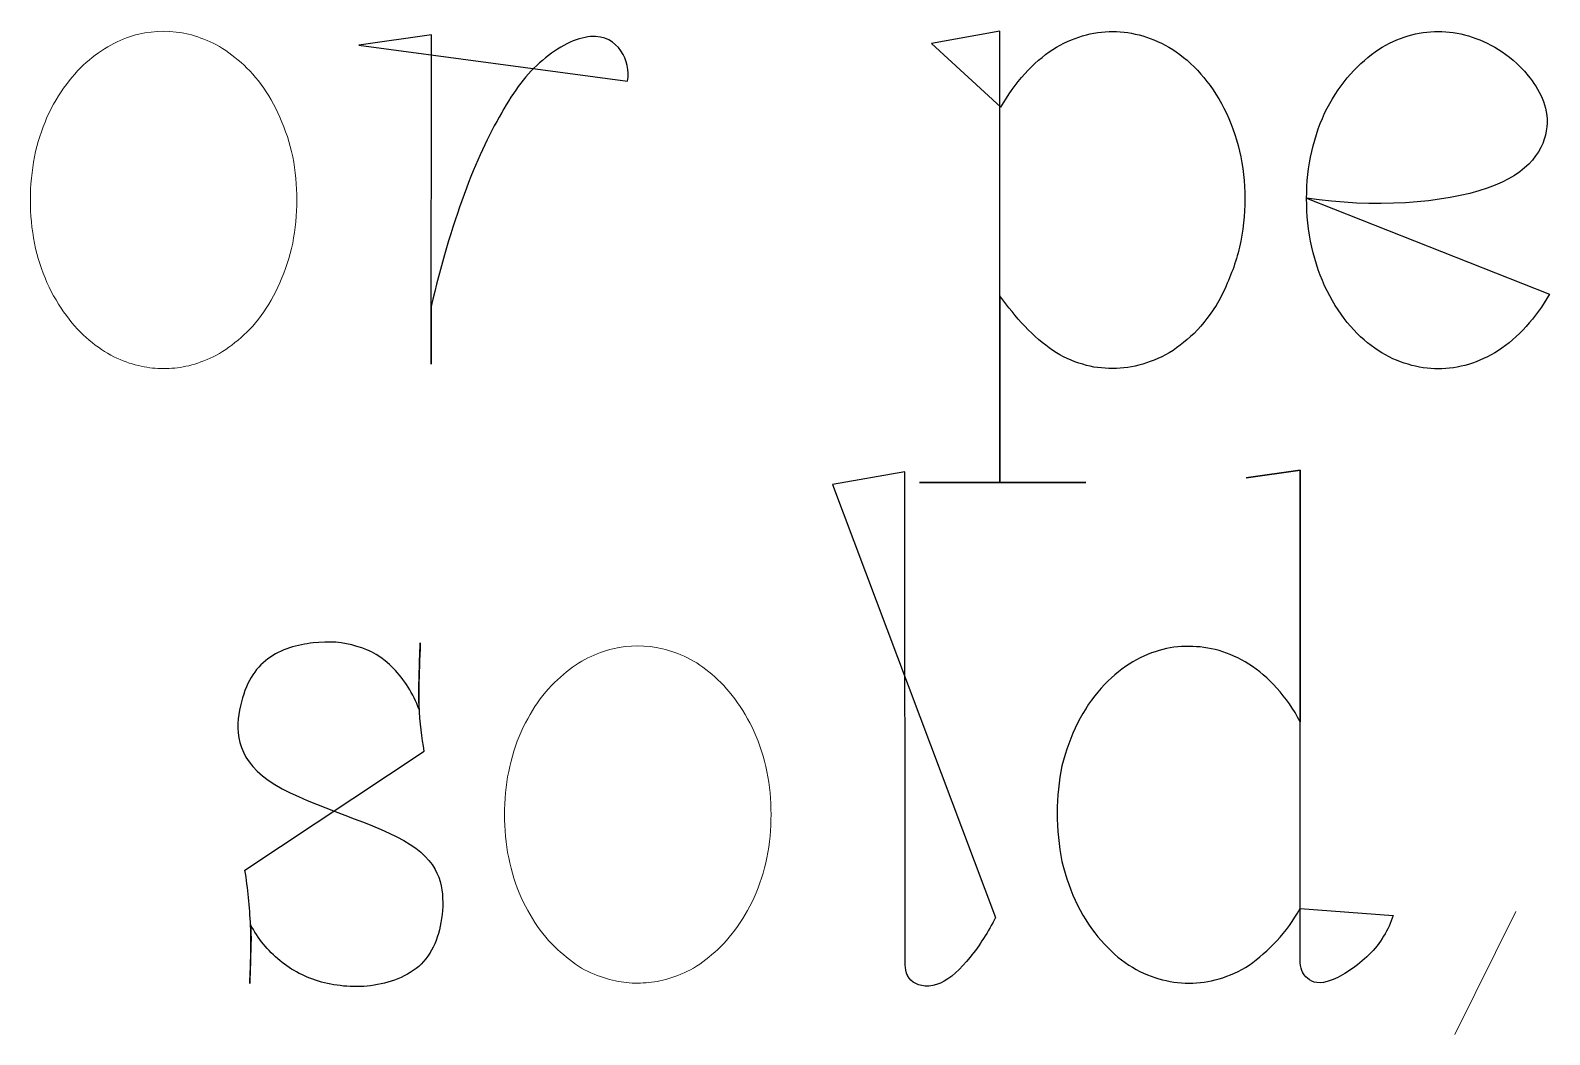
# Model space of a CAD drawing. Header units: centimetres. Extents: x -9.8 to 9.8, y -7.2 to 7.2.
# Drawn here: x -7.619 to -6.783, y 6.559 to 7.112 of the extents above; entities that cross this region are included whole.
import ezdxf

# ---------------------------------------------------------------- set-up
doc = ezdxf.new("R2010")
doc.units = ezdxf.units.CM
doc.header["$MEASUREMENT"] = 0
doc.layers.add('Layer 1', color=7, linetype='Continuous')

msp = doc.modelspace()

# ---------------------------------------------------------------- linework, layer by layer
at = {"layer": 'Layer 1', "color": 7, "lineweight": 0}
for points in [[(-7.5461, 6.92567), (-7.5461, 6.92567), (-7.54745, 6.92567), (-7.54745, 6.92567), (-7.54745, 6.92567), (-7.55145, 6.92567), (-7.55526, 6.92623), (-7.55965, 6.9272), (-7.55965, 6.9272), (-7.56404, 6.92834), (-7.56841, 6.92987), (-7.57317, 6.93215), (-7.57317, 6.93215), (-7.57756, 6.93443), (-7.58232, 6.93747), (-7.58669, 6.94128), (-7.58669, 6.94128), (-7.59108, 6.9449), (-7.59526, 6.94927), (-7.59926, 6.9548), (-7.59926, 6.9548), (-7.60326, 6.96014), (-7.60688, 6.96623), (-7.60992, 6.9729), (-7.60992, 6.9729), (-7.61278, 6.97975), (-7.61526, 6.987), (-7.61677, 6.99462), (-7.61677, 6.99462), (-7.6183, 7.00243), (-7.61905, 7.01042), (-7.61905, 7.01843), (-7.61905, 7.01843), (-7.61905, 7.02624), (-7.61828, 7.03444), (-7.61677, 7.04224), (-7.61677, 7.04224), (-7.61526, 7.04986), (-7.61277, 7.0569), (-7.60992, 7.06396), (-7.60992, 7.06396), (-7.60688, 7.07063), (-7.60325, 7.07671), (-7.59926, 7.08206), (-7.59926, 7.08206), (-7.59526, 7.0874), (-7.59106, 7.09198), (-7.58669, 7.0954), (-7.58669, 7.0954), (-7.57775, 7.10302), (-7.56841, 7.1076), (-7.55944, 7.10969), (-7.55944, 7.10969), (-7.55029, 7.11178), (-7.54116, 7.11178), (-7.532, 7.10969), (-7.532, 7.10969), (-7.52761, 7.10855), (-7.52285, 7.10683), (-7.51848, 7.10472), (-7.51848, 7.10472), (-7.51372, 7.10244), (-7.50933, 7.09922), (-7.50477, 7.09538), (-7.50477, 7.09538), (-7.50038, 7.09194), (-7.49601, 7.08739), (-7.49202, 7.08204), (-7.49202, 7.08204), (-7.48821, 7.07672), (-7.48459, 7.07061), (-7.48173, 7.06394), (-7.48173, 7.06394), (-7.47869, 7.05688), (-7.4762, 7.04984), (-7.47469, 7.04222), (-7.47469, 7.04222), (-7.47316, 7.03441), (-7.47241, 7.02621), (-7.47241, 7.01841), (-7.47241, 7.01841), (-7.47241, 7.01042), (-7.47318, 7.0024), (-7.47469, 6.9946), (-7.47469, 6.9946), (-7.47622, 6.98698), (-7.47869, 6.97973), (-7.48173, 6.97288), (-7.48173, 6.97288), (-7.48459, 6.96621), (-7.48821, 6.96013), (-7.49202, 6.95478), (-7.49202, 6.95478), (-7.49602, 6.94925), (-7.50041, 6.94488), (-7.50477, 6.94126), (-7.50477, 6.94126), (-7.50935, 6.93745), (-7.51371, 6.93441), (-7.51848, 6.93213), (-7.51848, 6.93213), (-7.52287, 6.92985), (-7.52763, 6.92832), (-7.53182, 6.92718), (-7.53182, 6.92718), (-7.53621, 6.92623), (-7.54021, 6.92565), (-7.54402, 6.92565), (-7.54402, 6.92565), (-7.54402, 6.92565), (-7.5461, 6.92564), (-7.5461, 6.92564), (-7.5461, 6.92564), (-7.5461, 6.92564), (-7.5461, 6.92567), (-7.5461, 6.92567)], [(-7.28512, 6.58732), (-7.28512, 6.58732), (-7.28644, 6.58732), (-7.28644, 6.58732), (-7.28644, 6.58732), (-7.29044, 6.58732), (-7.29443, 6.5879), (-7.29864, 6.58885), (-7.29864, 6.58885), (-7.30303, 6.58999), (-7.30758, 6.59152), (-7.31237, 6.5938), (-7.31237, 6.5938), (-7.31676, 6.59589), (-7.32131, 6.59914), (-7.32571, 6.60295), (-7.32571, 6.60295), (-7.3301, 6.60657), (-7.33447, 6.61115), (-7.33846, 6.61647), (-7.33846, 6.61647), (-7.34246, 6.62179), (-7.34589, 6.6279), (-7.34894, 6.63438), (-7.34894, 6.63438), (-7.35198, 6.64142), (-7.35428, 6.64867), (-7.35579, 6.65629), (-7.35579, 6.65629), (-7.35751, 6.6641), (-7.35807, 6.67211), (-7.35807, 6.6801), (-7.35807, 6.6801), (-7.35807, 6.68809), (-7.35751, 6.6959), (-7.35579, 6.70373), (-7.35579, 6.70373), (-7.35426, 6.71135), (-7.35198, 6.71878), (-7.34894, 6.72564), (-7.34894, 6.72564), (-7.3459, 6.73231), (-7.34246, 6.73821), (-7.33846, 6.74374), (-7.33846, 6.74374), (-7.33446, 6.74906), (-7.33007, 6.75345), (-7.32571, 6.75726), (-7.32571, 6.75726), (-7.31695, 6.76488), (-7.30761, 6.76906), (-7.29846, 6.77136), (-7.29846, 6.77136), (-7.28952, 6.77345), (-7.28018, 6.77345), (-7.27121, 6.77136), (-7.27121, 6.77136), (-7.26663, 6.77022), (-7.26227, 6.76869), (-7.2575, 6.76641), (-7.2575, 6.76641), (-7.25292, 6.76413), (-7.24835, 6.76107), (-7.24398, 6.75728), (-7.24398, 6.75728), (-7.2394, 6.75347), (-7.23541, 6.74908), (-7.23141, 6.74376), (-7.23141, 6.74376), (-7.22723, 6.73823), (-7.22379, 6.73233), (-7.22075, 6.72566), (-7.22075, 6.72566), (-7.21771, 6.71881), (-7.21522, 6.71137), (-7.21371, 6.70375), (-7.21371, 6.70375), (-7.21218, 6.69594), (-7.21143, 6.68811), (-7.21143, 6.68012), (-7.21143, 6.68012), (-7.21143, 6.67213), (-7.2122, 6.66411), (-7.21371, 6.65631), (-7.21371, 6.65631), (-7.21524, 6.64869), (-7.21771, 6.64144), (-7.22075, 6.6344), (-7.22075, 6.6344), (-7.22379, 6.62792), (-7.22723, 6.62183), (-7.23141, 6.61649), (-7.23141, 6.61649), (-7.23541, 6.61115), (-7.2394, 6.60657), (-7.24398, 6.60297), (-7.24398, 6.60297), (-7.24837, 6.59916), (-7.25292, 6.59593), (-7.2575, 6.59382), (-7.2575, 6.59382), (-7.26226, 6.59154), (-7.26665, 6.59001), (-7.27102, 6.58887), (-7.27102, 6.58887), (-7.2752, 6.58792), (-7.27922, 6.58734), (-7.28322, 6.58734), (-7.28322, 6.58734), (-7.28322, 6.58734), (-7.28512, 6.58734), (-7.28512, 6.58734), (-7.28512, 6.58734), (-7.28512, 6.58734), (-7.28512, 6.58732), (-7.28512, 6.58732)]]:
    msp.add_open_spline(points, degree=3, knots=[0, 0, 0, 0, 0.033333, 0.033333, 0.033333, 0.033333, 0.066667, 0.066667, 0.066667, 0.066667, 0.1, 0.1, 0.1, 0.1, 0.133333, 0.133333, 0.133333, 0.133333, 0.166667, 0.166667, 0.166667, 0.166667, 0.2, 0.2, 0.2, 0.2, 0.233333, 0.233333, 0.233333, 0.233333, 0.266667, 0.266667, 0.266667, 0.266667, 0.3, 0.3, 0.3, 0.3, 0.333333, 0.333333, 0.333333, 0.333333, 0.366667, 0.366667, 0.366667, 0.366667, 0.4, 0.4, 0.4, 0.4, 0.433333, 0.433333, 0.433333, 0.433333, 0.466667, 0.466667, 0.466667, 0.466667, 0.5, 0.5, 0.5, 0.5, 0.533333, 0.533333, 0.533333, 0.533333, 0.566667, 0.566667, 0.566667, 0.566667, 0.6, 0.6, 0.6, 0.6, 0.633333, 0.633333, 0.633333, 0.633333, 0.666667, 0.666667, 0.666667, 0.666667, 0.7, 0.7, 0.7, 0.7, 0.733333, 0.733333, 0.733333, 0.733333, 0.766667, 0.766667, 0.766667, 0.766667, 0.8, 0.8, 0.8, 0.8, 0.833333, 0.833333, 0.833333, 0.833333, 0.866667, 0.866667, 0.866667, 0.866667, 0.9, 0.9, 0.9, 0.9, 0.933333, 0.933333, 0.933333, 0.933333, 1, 1, 1, 1], dxfattribs=at)
at = {"layer": 'Layer 1', "color": 7}
for points, knots in [([(-7.43826, 7.10357), (-7.43826, 7.10357), (-7.39825, 7.10929), (-7.39825, 7.10929), (-7.39825, 7.10929), (-7.39825, 7.10929), (-7.39844, 6.92794), (-7.39844, 6.92794), (-7.39844, 6.92794), (-7.39844, 6.92794), (-7.39844, 6.95975), (-7.39844, 6.95975), (-7.39844, 6.95975), (-7.39349, 6.98184), (-7.38701, 7.00319), (-7.38034, 7.02148), (-7.38034, 7.02148), (-7.37386, 7.03958), (-7.36682, 7.05405), (-7.35976, 7.06625), (-7.35976, 7.06625), (-7.35291, 7.07845), (-7.34584, 7.08816), (-7.33727, 7.0952), (-7.33727, 7.0952), (-7.3287, 7.10282), (-7.31859, 7.10777), (-7.31079, 7.10835), (-7.31079, 7.10835), (-7.30298, 7.10912), (-7.29745, 7.10531), (-7.29402, 7.10054), (-7.29402, 7.10054), (-7.29061, 7.09541), (-7.28944, 7.08969), (-7.2904, 7.08377), (-7.2904, 7.08377), (-7.2904, 7.08377), (-7.43826, 7.10357), (-7.43826, 7.10357)], [0, 0, 0, 0, 0.090909, 0.090909, 0.090909, 0.090909, 0.181818, 0.181818, 0.181818, 0.181818, 0.272727, 0.272727, 0.272727, 0.272727, 0.363636, 0.363636, 0.363636, 0.363636, 0.454545, 0.454545, 0.454545, 0.454545, 0.545455, 0.545455, 0.545455, 0.545455, 0.636364, 0.636364, 0.636364, 0.636364, 0.727273, 0.727273, 0.727273, 0.727273, 0.818182, 0.818182, 0.818182, 0.818182, 1, 1, 1, 1]), ([(-7.12319, 7.10453), (-7.12319, 7.10453), (-7.08546, 7.11138), (-7.08546, 7.11138), (-7.08546, 7.11138), (-7.08546, 7.11138), (-7.08546, 6.86296), (-7.08546, 6.86296), (-7.08546, 6.86296), (-7.08546, 6.86296), (-7.12965, 6.86296), (-7.12965, 6.86296), (-7.12965, 6.86296), (-7.12965, 6.86296), (-7.03821, 6.86296), (-7.03821, 6.86296), (-7.03821, 6.86296), (-7.03821, 6.86296), (-7.08546, 6.86296), (-7.08546, 6.86296), (-7.08546, 6.86296), (-7.08546, 6.86296), (-7.08546, 6.96567), (-7.08546, 6.96567), (-7.08546, 6.96567), (-7.08107, 6.95977), (-7.0767, 6.95387), (-7.07173, 6.9489), (-7.07173, 6.9489), (-7.06678, 6.94356), (-7.06162, 6.93919), (-7.0563, 6.93556), (-7.0563, 6.93556), (-7.05135, 6.93215), (-7.04564, 6.92966), (-7.03992, 6.92794), (-7.03992, 6.92794), (-7.03439, 6.92622), (-7.02907, 6.92566), (-7.02336, 6.92566), (-7.02336, 6.92566), (-7.01251, 6.92566), (-7.00127, 6.9287), (-6.99021, 6.93556), (-6.99021, 6.93556), (-6.98508, 6.93918), (-6.97973, 6.94337), (-6.97497, 6.9489), (-6.97497, 6.9489), (-6.97039, 6.95443), (-6.96563, 6.96091), (-6.96222, 6.96832), (-6.96222, 6.96832), (-6.95881, 6.97573), (-6.95555, 6.98393), (-6.95365, 6.9925), (-6.95365, 6.9925), (-6.95156, 7.00126), (-6.95061, 7.01023), (-6.95061, 7.01917), (-6.95061, 7.01917), (-6.95061, 7.02811), (-6.95156, 7.0369), (-6.95365, 7.04526), (-6.95365, 7.04526), (-6.95556, 7.05365), (-6.95841, 7.06164), (-6.96222, 7.06889), (-6.96222, 7.06889), (-6.96566, 7.07614), (-6.97042, 7.08262), (-6.97497, 7.08775), (-6.97497, 7.08775), (-6.97973, 7.09347), (-6.98508, 7.09767), (-6.9904, 7.10127), (-6.9904, 7.10127), (-6.99593, 7.10468), (-7.00146, 7.10699), (-7.00678, 7.1087), (-7.00678, 7.1087), (-7.0125, 7.11023), (-7.01781, 7.11119), (-7.02334, 7.11119), (-7.02334, 7.11119), (-7.0344, 7.11119), (-7.04564, 7.10796), (-7.05631, 7.10129), (-7.05631, 7.10129), (-7.06165, 7.09767), (-7.06697, 7.09348), (-7.07174, 7.08777), (-7.07174, 7.08777), (-7.07669, 7.08264), (-7.08108, 7.07615), (-7.08489, 7.06949), (-7.08489, 7.06949), (-7.08489, 7.06949), (-7.12319, 7.10453), (-7.12319, 7.10453)], [0, 0, 0, 0, 0.038462, 0.038462, 0.038462, 0.038462, 0.076923, 0.076923, 0.076923, 0.076923, 0.115385, 0.115385, 0.115385, 0.115385, 0.153846, 0.153846, 0.153846, 0.153846, 0.192308, 0.192308, 0.192308, 0.192308, 0.230769, 0.230769, 0.230769, 0.230769, 0.269231, 0.269231, 0.269231, 0.269231, 0.307692, 0.307692, 0.307692, 0.307692, 0.346154, 0.346154, 0.346154, 0.346154, 0.384615, 0.384615, 0.384615, 0.384615, 0.423077, 0.423077, 0.423077, 0.423077, 0.461538, 0.461538, 0.461538, 0.461538, 0.5, 0.5, 0.5, 0.5, 0.538462, 0.538462, 0.538462, 0.538462, 0.576923, 0.576923, 0.576923, 0.576923, 0.615385, 0.615385, 0.615385, 0.615385, 0.653846, 0.653846, 0.653846, 0.653846, 0.692308, 0.692308, 0.692308, 0.692308, 0.730769, 0.730769, 0.730769, 0.730769, 0.769231, 0.769231, 0.769231, 0.769231, 0.807692, 0.807692, 0.807692, 0.807692, 0.846154, 0.846154, 0.846154, 0.846154, 0.884615, 0.884615, 0.884615, 0.884615, 0.923077, 0.923077, 0.923077, 0.923077, 1, 1, 1, 1]), ([(-6.91668, 7.01938), (-6.88048, 7.01385), (-6.84106, 7.01652), (-6.81725, 7.02491), (-6.81725, 7.02491), (-6.79362, 7.03311), (-6.78563, 7.04682), (-6.78447, 7.05862), (-6.78447, 7.05862), (-6.78333, 7.07024), (-6.78905, 7.07976), (-6.79476, 7.0868), (-6.79476, 7.0868), (-6.80029, 7.09365), (-6.80579, 7.09786), (-6.81114, 7.10127), (-6.81114, 7.10127), (-6.82199, 7.10794), (-6.83323, 7.11117), (-6.84429, 7.11117), (-6.84429, 7.11117), (-6.85532, 7.11117), (-6.86657, 7.10794), (-6.87705, 7.10127), (-6.87705, 7.10127), (-6.88239, 7.09765), (-6.88753, 7.09328), (-6.89248, 7.08775), (-6.89248, 7.08775), (-6.89743, 7.08241), (-6.90161, 7.07595), (-6.90544, 7.06889), (-6.90544, 7.06889), (-6.90906, 7.06167), (-6.91192, 7.05365), (-6.91383, 7.04508), (-6.91383, 7.04508), (-6.91574, 7.03688), (-6.91669, 7.02812), (-6.91669, 7.01918), (-6.91669, 7.01918), (-6.91669, 7.01024), (-6.91574, 7.00127), (-6.91383, 6.99251), (-6.91383, 6.99251), (-6.91192, 6.98394), (-6.90907, 6.97574), (-6.90544, 6.96833), (-6.90544, 6.96833), (-6.90163, 6.9609), (-6.89745, 6.95441), (-6.89248, 6.94891), (-6.89248, 6.94891), (-6.88772, 6.94338), (-6.88256, 6.93899), (-6.87724, 6.93557), (-6.87724, 6.93557), (-6.8719, 6.93195), (-6.86658, 6.92967), (-6.86086, 6.92795), (-6.86086, 6.92795), (-6.85533, 6.92623), (-6.84962, 6.92546), (-6.8443, 6.92546), (-6.8443, 6.92546), (-6.83306, 6.92546), (-6.82181, 6.92869), (-6.81115, 6.93554), (-6.81115, 6.93554), (-6.80581, 6.93898), (-6.80067, 6.94353), (-6.79591, 6.94869), (-6.79591, 6.94869), (-6.79115, 6.95403), (-6.78676, 6.96012), (-6.78295, 6.9666), (-6.78295, 6.9666), (-6.78295, 6.9666), (-6.91668, 7.01938), (-6.91668, 7.01938)], [0, 0, 0, 0, 0.047619, 0.047619, 0.047619, 0.047619, 0.095238, 0.095238, 0.095238, 0.095238, 0.142857, 0.142857, 0.142857, 0.142857, 0.190476, 0.190476, 0.190476, 0.190476, 0.238095, 0.238095, 0.238095, 0.238095, 0.285714, 0.285714, 0.285714, 0.285714, 0.333333, 0.333333, 0.333333, 0.333333, 0.380952, 0.380952, 0.380952, 0.380952, 0.428571, 0.428571, 0.428571, 0.428571, 0.47619, 0.47619, 0.47619, 0.47619, 0.52381, 0.52381, 0.52381, 0.52381, 0.571429, 0.571429, 0.571429, 0.571429, 0.619048, 0.619048, 0.619048, 0.619048, 0.666667, 0.666667, 0.666667, 0.666667, 0.714286, 0.714286, 0.714286, 0.714286, 0.761905, 0.761905, 0.761905, 0.761905, 0.809524, 0.809524, 0.809524, 0.809524, 0.857143, 0.857143, 0.857143, 0.857143, 0.904762, 0.904762, 0.904762, 0.904762, 1, 1, 1, 1]), ([(-7.43826, 7.10357), (-7.43826, 7.10357), (-7.43826, 7.10357), (-7.43826, 7.10357), (-7.43826, 7.10357), (-7.43826, 7.10357), (-7.43826, 7.10357), (-7.43826, 7.10357)], [0, 0, 0, 0, 0.333333, 0.333333, 0.333333, 0.333333, 1, 1, 1, 1]), ([(-7.12319, 7.10453), (-7.12319, 7.10453), (-7.12319, 7.10453), (-7.12319, 7.10453), (-7.12319, 7.10453), (-7.12319, 7.10453), (-7.12319, 7.10453), (-7.12319, 7.10453)], [0, 0, 0, 0, 0.333333, 0.333333, 0.333333, 0.333333, 1, 1, 1, 1]), ([(-6.91668, 7.01938), (-6.91668, 7.01938), (-6.91668, 7.01938), (-6.91668, 7.01938), (-6.91668, 7.01938), (-6.91668, 7.01938), (-6.91668, 7.01938), (-6.91668, 7.01938)], [0, 0, 0, 0, 0.333333, 0.333333, 0.333333, 0.333333, 1, 1, 1, 1]), ([(-7.17767, 6.86182), (-7.17767, 6.86182), (-7.13785, 6.86867), (-7.13785, 6.86867), (-7.13785, 6.86867), (-7.13785, 6.86867), (-7.13766, 6.59893), (-7.13766, 6.59893), (-7.13766, 6.59893), (-7.13766, 6.59493), (-7.13689, 6.59036), (-7.13327, 6.58787), (-7.13327, 6.58787), (-7.12965, 6.58538), (-7.12393, 6.58464), (-7.11822, 6.58729), (-7.11822, 6.58729), (-7.11269, 6.58978), (-7.10719, 6.5951), (-7.10184, 6.60158), (-7.10184, 6.60158), (-7.09671, 6.60806), (-7.09192, 6.61531), (-7.08792, 6.62349), (-7.08792, 6.62349), (-7.08792, 6.62349), (-7.17767, 6.86182), (-7.17767, 6.86182)], [0, 0, 0, 0, 0.125, 0.125, 0.125, 0.125, 0.25, 0.25, 0.25, 0.25, 0.375, 0.375, 0.375, 0.375, 0.5, 0.5, 0.5, 0.5, 0.625, 0.625, 0.625, 0.625, 0.75, 0.75, 0.75, 0.75, 1, 1, 1, 1]), ([(-6.92031, 6.62828), (-6.92375, 6.6218), (-6.9283, 6.61571), (-6.93306, 6.61055), (-6.93306, 6.61055), (-6.93782, 6.60542), (-6.94317, 6.60084), (-6.9483, 6.59721), (-6.9483, 6.59721), (-6.95364, 6.59377), (-6.95915, 6.59131), (-6.96486, 6.58959), (-6.96486, 6.58959), (-6.97039, 6.58806), (-6.97571, 6.58731), (-6.98142, 6.58731), (-6.98142, 6.58731), (-6.99248, 6.58731), (-7.00372, 6.59035), (-7.01457, 6.59723), (-7.01457, 6.59723), (-7.0201, 6.60085), (-7.02486, 6.60522), (-7.02981, 6.61075), (-7.02981, 6.61075), (-7.03457, 6.61609), (-7.03896, 6.62276), (-7.04277, 6.63017), (-7.04277, 6.63017), (-7.04639, 6.63742), (-7.04925, 6.6456), (-7.05134, 6.65417), (-7.05134, 6.65417), (-7.05306, 6.66293), (-7.05401, 6.67187), (-7.05401, 6.68103), (-7.05401, 6.68103), (-7.05401, 6.68979), (-7.05306, 6.69857), (-7.05134, 6.70693), (-7.05134, 6.70693), (-7.04925, 6.71513), (-7.04639, 6.72331), (-7.04277, 6.73035), (-7.04277, 6.73035), (-7.03896, 6.73778), (-7.03457, 6.74427), (-7.02981, 6.74959), (-7.02981, 6.74959), (-7.02486, 6.75512), (-7.0197, 6.75949), (-7.01438, 6.76293), (-7.01438, 6.76293), (-7.00906, 6.76634), (-7.00353, 6.76883), (-6.99782, 6.77036), (-6.99782, 6.77036), (-6.99248, 6.77208), (-6.98697, 6.77264), (-6.98144, 6.77264), (-6.98144, 6.77264), (-6.97041, 6.77264), (-6.95935, 6.76978), (-6.94847, 6.76293), (-6.94847, 6.76293), (-6.94315, 6.75949), (-6.93781, 6.75512), (-6.93304, 6.74959), (-6.93304, 6.74959), (-6.92828, 6.74446), (-6.9237, 6.73797), (-6.92029, 6.73112), (-6.92029, 6.73112), (-6.92029, 6.73112), (-6.92029, 6.8696), (-6.92029, 6.8696), (-6.92029, 6.8696), (-6.92029, 6.8696), (-6.95, 6.86542), (-6.95, 6.86542), (-6.95, 6.86542), (-6.95, 6.86542), (-6.92029, 6.8696), (-6.92029, 6.8696), (-6.92029, 6.8696), (-6.92029, 6.8696), (-6.92029, 6.59986), (-6.92029, 6.59986), (-6.92029, 6.59986), (-6.92029, 6.59586), (-6.91894, 6.59205), (-6.91611, 6.58996), (-6.91611, 6.58996), (-6.91344, 6.58747), (-6.90944, 6.58652), (-6.90315, 6.58882), (-6.90315, 6.58882), (-6.89706, 6.5911), (-6.88868, 6.59663), (-6.88238, 6.60292), (-6.88238, 6.60292), (-6.8759, 6.60922), (-6.87172, 6.61663), (-6.86904, 6.62443), (-6.86904, 6.62443), (-6.86904, 6.62443), (-6.92031, 6.62828), (-6.92031, 6.62828)], [0, 0, 0, 0, 0.035714, 0.035714, 0.035714, 0.035714, 0.071429, 0.071429, 0.071429, 0.071429, 0.107143, 0.107143, 0.107143, 0.107143, 0.142857, 0.142857, 0.142857, 0.142857, 0.178571, 0.178571, 0.178571, 0.178571, 0.214286, 0.214286, 0.214286, 0.214286, 0.25, 0.25, 0.25, 0.25, 0.285714, 0.285714, 0.285714, 0.285714, 0.321429, 0.321429, 0.321429, 0.321429, 0.357143, 0.357143, 0.357143, 0.357143, 0.392857, 0.392857, 0.392857, 0.392857, 0.428571, 0.428571, 0.428571, 0.428571, 0.464286, 0.464286, 0.464286, 0.464286, 0.5, 0.5, 0.5, 0.5, 0.535714, 0.535714, 0.535714, 0.535714, 0.571429, 0.571429, 0.571429, 0.571429, 0.607143, 0.607143, 0.607143, 0.607143, 0.642857, 0.642857, 0.642857, 0.642857, 0.678571, 0.678571, 0.678571, 0.678571, 0.714286, 0.714286, 0.714286, 0.714286, 0.75, 0.75, 0.75, 0.75, 0.785714, 0.785714, 0.785714, 0.785714, 0.821429, 0.821429, 0.821429, 0.821429, 0.857143, 0.857143, 0.857143, 0.857143, 0.892857, 0.892857, 0.892857, 0.892857, 0.928571, 0.928571, 0.928571, 0.928571, 1, 1, 1, 1]), ([(-7.17767, 6.86182), (-7.17767, 6.86182), (-7.17767, 6.86182), (-7.17767, 6.86182), (-7.17767, 6.86182), (-7.17767, 6.86182), (-7.17767, 6.86182), (-7.17767, 6.86182)], [0, 0, 0, 0, 0.333333, 0.333333, 0.333333, 0.333333, 1, 1, 1, 1]), ([(-7.50094, 6.64944), (-7.49941, 6.63933), (-7.49827, 6.62944), (-7.4979, 6.61896), (-7.4979, 6.61896), (-7.49734, 6.60885), (-7.4979, 6.598), (-7.49827, 6.58716), (-7.49827, 6.58716), (-7.49808, 6.59459), (-7.4979, 6.60182), (-7.49769, 6.60716), (-7.49769, 6.60716), (-7.4975, 6.61269), (-7.49769, 6.6161), (-7.49788, 6.61954), (-7.49788, 6.61954), (-7.49388, 6.61192), (-7.48835, 6.60507), (-7.48169, 6.59972), (-7.48169, 6.59972), (-7.47521, 6.59419), (-7.46759, 6.59038), (-7.45883, 6.58789), (-7.45883, 6.58789), (-7.45007, 6.58561), (-7.44015, 6.58445), (-7.42988, 6.58617), (-7.42988, 6.58617), (-7.41977, 6.5877), (-7.40948, 6.5917), (-7.40263, 6.59913), (-7.40263, 6.59913), (-7.39596, 6.60675), (-7.39273, 6.61741), (-7.39215, 6.62942), (-7.39215, 6.62942), (-7.39178, 6.64143), (-7.39387, 6.65456), (-7.41348, 6.6658), (-7.41348, 6.6658), (-7.4329, 6.67686), (-7.46986, 6.68617), (-7.48817, 6.69895), (-7.48817, 6.69895), (-7.50648, 6.71173), (-7.50627, 6.7279), (-7.50341, 6.73991), (-7.50341, 6.73991), (-7.50074, 6.75229), (-7.4956, 6.76049), (-7.48836, 6.76581), (-7.48836, 6.76581), (-7.48114, 6.77115), (-7.47198, 6.77362), (-7.46341, 6.77457), (-7.46341, 6.77457), (-7.45484, 6.77552), (-7.44685, 6.77515), (-7.43941, 6.77266), (-7.43941, 6.77266), (-7.43198, 6.77075), (-7.42512, 6.76657), (-7.41922, 6.76046), (-7.41922, 6.76046), (-7.41332, 6.75456), (-7.40837, 6.74654), (-7.40512, 6.73797), (-7.40512, 6.73797), (-7.40531, 6.74141), (-7.40531, 6.74464), (-7.40531, 6.75072), (-7.40531, 6.75072), (-7.40512, 6.75681), (-7.40475, 6.76577), (-7.40454, 6.77453), (-7.40454, 6.77453), (-7.40491, 6.76233), (-7.40549, 6.75016), (-7.40512, 6.74024), (-7.40512, 6.74024), (-7.40475, 6.73013), (-7.40359, 6.72251), (-7.40226, 6.71489), (-7.40226, 6.71489), (-7.40226, 6.71489), (-7.50094, 6.64944), (-7.50094, 6.64944)], [0, 0, 0, 0, 0.043478, 0.043478, 0.043478, 0.043478, 0.086957, 0.086957, 0.086957, 0.086957, 0.130435, 0.130435, 0.130435, 0.130435, 0.173913, 0.173913, 0.173913, 0.173913, 0.217391, 0.217391, 0.217391, 0.217391, 0.26087, 0.26087, 0.26087, 0.26087, 0.304348, 0.304348, 0.304348, 0.304348, 0.347826, 0.347826, 0.347826, 0.347826, 0.391304, 0.391304, 0.391304, 0.391304, 0.434783, 0.434783, 0.434783, 0.434783, 0.478261, 0.478261, 0.478261, 0.478261, 0.521739, 0.521739, 0.521739, 0.521739, 0.565217, 0.565217, 0.565217, 0.565217, 0.608696, 0.608696, 0.608696, 0.608696, 0.652174, 0.652174, 0.652174, 0.652174, 0.695652, 0.695652, 0.695652, 0.695652, 0.73913, 0.73913, 0.73913, 0.73913, 0.782609, 0.782609, 0.782609, 0.782609, 0.826087, 0.826087, 0.826087, 0.826087, 0.869565, 0.869565, 0.869565, 0.869565, 0.913043, 0.913043, 0.913043, 0.913043, 1, 1, 1, 1]), ([(-7.50094, 6.64944), (-7.50094, 6.64944), (-7.50094, 6.64944), (-7.50094, 6.64944), (-7.50094, 6.64944), (-7.50094, 6.64944), (-7.50094, 6.64944), (-7.50094, 6.64944)], [0, 0, 0, 0, 0.333333, 0.333333, 0.333333, 0.333333, 1, 1, 1, 1]), ([(-6.92031, 6.62828), (-6.92031, 6.62828), (-6.92031, 6.62828), (-6.92031, 6.62828), (-6.92031, 6.62828), (-6.92031, 6.62828), (-6.92031, 6.62828), (-6.92031, 6.62828)], [0, 0, 0, 0, 0.333333, 0.333333, 0.333333, 0.333333, 1, 1, 1, 1])]:
    msp.add_open_spline(points, degree=3, knots=knots, dxfattribs=at)
at = {"layer": 'Layer 1', "color": 9, "lineweight": 0}
for points, knots in [([(-7.43826, 7.10357), (-7.43826, 7.10357), (-7.39825, 7.10929), (-7.39825, 7.10929), (-7.39825, 7.10929), (-7.39825, 7.10929), (-7.39844, 6.92794), (-7.39844, 6.92794), (-7.39844, 6.92794), (-7.39844, 6.92794), (-7.39844, 6.95975), (-7.39844, 6.95975), (-7.39844, 6.95975), (-7.39349, 6.98184), (-7.38701, 7.00319), (-7.38034, 7.02148), (-7.38034, 7.02148), (-7.37386, 7.03958), (-7.36682, 7.05405), (-7.35976, 7.06625), (-7.35976, 7.06625), (-7.35291, 7.07845), (-7.34584, 7.08816), (-7.33727, 7.0952), (-7.33727, 7.0952), (-7.3287, 7.10282), (-7.31859, 7.10777), (-7.31079, 7.10835), (-7.31079, 7.10835), (-7.30298, 7.10912), (-7.29745, 7.10531), (-7.29402, 7.10054), (-7.29402, 7.10054), (-7.29061, 7.09541), (-7.28944, 7.08969), (-7.2904, 7.08377)], [0, 0, 0, 0, 0.1, 0.1, 0.1, 0.1, 0.2, 0.2, 0.2, 0.2, 0.3, 0.3, 0.3, 0.3, 0.4, 0.4, 0.4, 0.4, 0.5, 0.5, 0.5, 0.5, 0.6, 0.6, 0.6, 0.6, 0.7, 0.7, 0.7, 0.7, 0.8, 0.8, 0.8, 0.8, 1, 1, 1, 1]), ([(-7.12319, 7.10453), (-7.12319, 7.10453), (-7.08546, 7.11138), (-7.08546, 7.11138), (-7.08546, 7.11138), (-7.08546, 7.11138), (-7.08546, 6.86296), (-7.08546, 6.86296), (-7.08546, 6.86296), (-7.08546, 6.86296), (-7.12965, 6.86296), (-7.12965, 6.86296), (-7.12965, 6.86296), (-7.12965, 6.86296), (-7.03821, 6.86296), (-7.03821, 6.86296), (-7.03821, 6.86296), (-7.03821, 6.86296), (-7.08546, 6.86296), (-7.08546, 6.86296), (-7.08546, 6.86296), (-7.08546, 6.86296), (-7.08546, 6.96567), (-7.08546, 6.96567), (-7.08546, 6.96567), (-7.08107, 6.95977), (-7.0767, 6.95387), (-7.07173, 6.9489), (-7.07173, 6.9489), (-7.06678, 6.94356), (-7.06162, 6.93919), (-7.0563, 6.93556), (-7.0563, 6.93556), (-7.05135, 6.93215), (-7.04564, 6.92966), (-7.03992, 6.92794), (-7.03992, 6.92794), (-7.03439, 6.92622), (-7.02907, 6.92566), (-7.02336, 6.92566), (-7.02336, 6.92566), (-7.01251, 6.92566), (-7.00127, 6.9287), (-6.99021, 6.93556), (-6.99021, 6.93556), (-6.98508, 6.93918), (-6.97973, 6.94337), (-6.97497, 6.9489), (-6.97497, 6.9489), (-6.97039, 6.95443), (-6.96563, 6.96091), (-6.96222, 6.96832), (-6.96222, 6.96832), (-6.95881, 6.97573), (-6.95555, 6.98393), (-6.95365, 6.9925), (-6.95365, 6.9925), (-6.95156, 7.00126), (-6.95061, 7.01023), (-6.95061, 7.01917), (-6.95061, 7.01917), (-6.95061, 7.02811), (-6.95156, 7.0369), (-6.95365, 7.04526), (-6.95365, 7.04526), (-6.95556, 7.05365), (-6.95841, 7.06164), (-6.96222, 7.06889), (-6.96222, 7.06889), (-6.96566, 7.07614), (-6.97042, 7.08262), (-6.97497, 7.08775), (-6.97497, 7.08775), (-6.97973, 7.09347), (-6.98508, 7.09767), (-6.9904, 7.10127), (-6.9904, 7.10127), (-6.99593, 7.10468), (-7.00146, 7.10699), (-7.00678, 7.1087), (-7.00678, 7.1087), (-7.0125, 7.11023), (-7.01781, 7.11119), (-7.02334, 7.11119), (-7.02334, 7.11119), (-7.0344, 7.11119), (-7.04564, 7.10796), (-7.05631, 7.10129), (-7.05631, 7.10129), (-7.06165, 7.09767), (-7.06697, 7.09348), (-7.07174, 7.08777), (-7.07174, 7.08777), (-7.07669, 7.08264), (-7.08108, 7.07615), (-7.08489, 7.06949)], [0, 0, 0, 0, 0.04, 0.04, 0.04, 0.04, 0.08, 0.08, 0.08, 0.08, 0.12, 0.12, 0.12, 0.12, 0.16, 0.16, 0.16, 0.16, 0.2, 0.2, 0.2, 0.2, 0.24, 0.24, 0.24, 0.24, 0.28, 0.28, 0.28, 0.28, 0.32, 0.32, 0.32, 0.32, 0.36, 0.36, 0.36, 0.36, 0.4, 0.4, 0.4, 0.4, 0.44, 0.44, 0.44, 0.44, 0.48, 0.48, 0.48, 0.48, 0.52, 0.52, 0.52, 0.52, 0.56, 0.56, 0.56, 0.56, 0.6, 0.6, 0.6, 0.6, 0.64, 0.64, 0.64, 0.64, 0.68, 0.68, 0.68, 0.68, 0.72, 0.72, 0.72, 0.72, 0.76, 0.76, 0.76, 0.76, 0.8, 0.8, 0.8, 0.8, 0.84, 0.84, 0.84, 0.84, 0.88, 0.88, 0.88, 0.88, 0.92, 0.92, 0.92, 0.92, 1, 1, 1, 1]), ([(-6.91668, 7.01938), (-6.88048, 7.01385), (-6.84106, 7.01652), (-6.81725, 7.02491), (-6.81725, 7.02491), (-6.79362, 7.03311), (-6.78563, 7.04682), (-6.78447, 7.05862), (-6.78447, 7.05862), (-6.78333, 7.07024), (-6.78905, 7.07976), (-6.79476, 7.0868), (-6.79476, 7.0868), (-6.80029, 7.09365), (-6.80579, 7.09786), (-6.81114, 7.10127), (-6.81114, 7.10127), (-6.82199, 7.10794), (-6.83323, 7.11117), (-6.84429, 7.11117), (-6.84429, 7.11117), (-6.85532, 7.11117), (-6.86657, 7.10794), (-6.87705, 7.10127), (-6.87705, 7.10127), (-6.88239, 7.09765), (-6.88753, 7.09328), (-6.89248, 7.08775), (-6.89248, 7.08775), (-6.89743, 7.08241), (-6.90161, 7.07595), (-6.90544, 7.06889), (-6.90544, 7.06889), (-6.90906, 7.06167), (-6.91192, 7.05365), (-6.91383, 7.04508), (-6.91383, 7.04508), (-6.91574, 7.03688), (-6.91669, 7.02812), (-6.91669, 7.01918), (-6.91669, 7.01918), (-6.91669, 7.01024), (-6.91574, 7.00127), (-6.91383, 6.99251), (-6.91383, 6.99251), (-6.91192, 6.98394), (-6.90907, 6.97574), (-6.90544, 6.96833), (-6.90544, 6.96833), (-6.90163, 6.9609), (-6.89745, 6.95441), (-6.89248, 6.94891), (-6.89248, 6.94891), (-6.88772, 6.94338), (-6.88256, 6.93899), (-6.87724, 6.93557), (-6.87724, 6.93557), (-6.8719, 6.93195), (-6.86658, 6.92967), (-6.86086, 6.92795), (-6.86086, 6.92795), (-6.85533, 6.92623), (-6.84962, 6.92546), (-6.8443, 6.92546), (-6.8443, 6.92546), (-6.83306, 6.92546), (-6.82181, 6.92869), (-6.81115, 6.93554), (-6.81115, 6.93554), (-6.80581, 6.93898), (-6.80067, 6.94353), (-6.79591, 6.94869), (-6.79591, 6.94869), (-6.79115, 6.95403), (-6.78676, 6.96012), (-6.78295, 6.9666)], [0, 0, 0, 0, 0.05, 0.05, 0.05, 0.05, 0.1, 0.1, 0.1, 0.1, 0.15, 0.15, 0.15, 0.15, 0.2, 0.2, 0.2, 0.2, 0.25, 0.25, 0.25, 0.25, 0.3, 0.3, 0.3, 0.3, 0.35, 0.35, 0.35, 0.35, 0.4, 0.4, 0.4, 0.4, 0.45, 0.45, 0.45, 0.45, 0.5, 0.5, 0.5, 0.5, 0.55, 0.55, 0.55, 0.55, 0.6, 0.6, 0.6, 0.6, 0.65, 0.65, 0.65, 0.65, 0.7, 0.7, 0.7, 0.7, 0.75, 0.75, 0.75, 0.75, 0.8, 0.8, 0.8, 0.8, 0.85, 0.85, 0.85, 0.85, 0.9, 0.9, 0.9, 0.9, 1, 1, 1, 1]), ([(-7.43826, 7.10357), (-7.43826, 7.10357), (-7.43826, 7.10357), (-7.43826, 7.10357), (-7.43826, 7.10357), (-7.43826, 7.10357), (-7.43826, 7.10357), (-7.43826, 7.10357)], [0, 0, 0, 0, 0.333333, 0.333333, 0.333333, 0.333333, 1, 1, 1, 1]), ([(-7.12319, 7.10453), (-7.12319, 7.10453), (-7.12319, 7.10453), (-7.12319, 7.10453), (-7.12319, 7.10453), (-7.12319, 7.10453), (-7.12319, 7.10453), (-7.12319, 7.10453)], [0, 0, 0, 0, 0.333333, 0.333333, 0.333333, 0.333333, 1, 1, 1, 1]), ([(-6.91668, 7.01938), (-6.91668, 7.01938), (-6.91668, 7.01938), (-6.91668, 7.01938), (-6.91668, 7.01938), (-6.91668, 7.01938), (-6.91668, 7.01938), (-6.91668, 7.01938)], [0, 0, 0, 0, 0.333333, 0.333333, 0.333333, 0.333333, 1, 1, 1, 1]), ([(-7.17767, 6.86182), (-7.17767, 6.86182), (-7.13785, 6.86867), (-7.13785, 6.86867), (-7.13785, 6.86867), (-7.13785, 6.86867), (-7.13766, 6.59893), (-7.13766, 6.59893), (-7.13766, 6.59893), (-7.13766, 6.59493), (-7.13689, 6.59036), (-7.13327, 6.58787), (-7.13327, 6.58787), (-7.12965, 6.58538), (-7.12393, 6.58464), (-7.11822, 6.58729), (-7.11822, 6.58729), (-7.11269, 6.58978), (-7.10719, 6.5951), (-7.10184, 6.60158), (-7.10184, 6.60158), (-7.09671, 6.60806), (-7.09192, 6.61531), (-7.08792, 6.62349)], [0, 0, 0, 0, 0.142857, 0.142857, 0.142857, 0.142857, 0.285714, 0.285714, 0.285714, 0.285714, 0.428571, 0.428571, 0.428571, 0.428571, 0.571429, 0.571429, 0.571429, 0.571429, 0.714286, 0.714286, 0.714286, 0.714286, 1, 1, 1, 1]), ([(-6.92031, 6.62828), (-6.92375, 6.6218), (-6.9283, 6.61571), (-6.93306, 6.61055), (-6.93306, 6.61055), (-6.93782, 6.60542), (-6.94317, 6.60084), (-6.9483, 6.59721), (-6.9483, 6.59721), (-6.95364, 6.59377), (-6.95915, 6.59131), (-6.96486, 6.58959), (-6.96486, 6.58959), (-6.97039, 6.58806), (-6.97571, 6.58731), (-6.98142, 6.58731), (-6.98142, 6.58731), (-6.99248, 6.58731), (-7.00372, 6.59035), (-7.01457, 6.59723), (-7.01457, 6.59723), (-7.0201, 6.60085), (-7.02486, 6.60522), (-7.02981, 6.61075), (-7.02981, 6.61075), (-7.03457, 6.61609), (-7.03896, 6.62276), (-7.04277, 6.63017), (-7.04277, 6.63017), (-7.04639, 6.63742), (-7.04925, 6.6456), (-7.05134, 6.65417), (-7.05134, 6.65417), (-7.05306, 6.66293), (-7.05401, 6.67187), (-7.05401, 6.68103), (-7.05401, 6.68103), (-7.05401, 6.68979), (-7.05306, 6.69857), (-7.05134, 6.70693), (-7.05134, 6.70693), (-7.04925, 6.71513), (-7.04639, 6.72331), (-7.04277, 6.73035), (-7.04277, 6.73035), (-7.03896, 6.73778), (-7.03457, 6.74427), (-7.02981, 6.74959), (-7.02981, 6.74959), (-7.02486, 6.75512), (-7.0197, 6.75949), (-7.01438, 6.76293), (-7.01438, 6.76293), (-7.00906, 6.76634), (-7.00353, 6.76883), (-6.99782, 6.77036), (-6.99782, 6.77036), (-6.99248, 6.77208), (-6.98697, 6.77264), (-6.98144, 6.77264), (-6.98144, 6.77264), (-6.97041, 6.77264), (-6.95935, 6.76978), (-6.94847, 6.76293), (-6.94847, 6.76293), (-6.94315, 6.75949), (-6.93781, 6.75512), (-6.93304, 6.74959), (-6.93304, 6.74959), (-6.92828, 6.74446), (-6.9237, 6.73797), (-6.92029, 6.73112), (-6.92029, 6.73112), (-6.92029, 6.73112), (-6.92029, 6.8696), (-6.92029, 6.8696), (-6.92029, 6.8696), (-6.92029, 6.8696), (-6.95, 6.86542), (-6.95, 6.86542), (-6.95, 6.86542), (-6.95, 6.86542), (-6.92029, 6.8696), (-6.92029, 6.8696), (-6.92029, 6.8696), (-6.92029, 6.8696), (-6.92029, 6.59986), (-6.92029, 6.59986), (-6.92029, 6.59986), (-6.92029, 6.59586), (-6.91894, 6.59205), (-6.91611, 6.58996), (-6.91611, 6.58996), (-6.91344, 6.58747), (-6.90944, 6.58652), (-6.90315, 6.58882), (-6.90315, 6.58882), (-6.89706, 6.5911), (-6.88868, 6.59663), (-6.88238, 6.60292), (-6.88238, 6.60292), (-6.8759, 6.60922), (-6.87172, 6.61663), (-6.86904, 6.62443)], [0, 0, 0, 0, 0.037037, 0.037037, 0.037037, 0.037037, 0.074074, 0.074074, 0.074074, 0.074074, 0.111111, 0.111111, 0.111111, 0.111111, 0.148148, 0.148148, 0.148148, 0.148148, 0.185185, 0.185185, 0.185185, 0.185185, 0.222222, 0.222222, 0.222222, 0.222222, 0.259259, 0.259259, 0.259259, 0.259259, 0.296296, 0.296296, 0.296296, 0.296296, 0.333333, 0.333333, 0.333333, 0.333333, 0.37037, 0.37037, 0.37037, 0.37037, 0.407407, 0.407407, 0.407407, 0.407407, 0.444444, 0.444444, 0.444444, 0.444444, 0.481481, 0.481481, 0.481481, 0.481481, 0.518519, 0.518519, 0.518519, 0.518519, 0.555556, 0.555556, 0.555556, 0.555556, 0.592593, 0.592593, 0.592593, 0.592593, 0.62963, 0.62963, 0.62963, 0.62963, 0.666667, 0.666667, 0.666667, 0.666667, 0.703704, 0.703704, 0.703704, 0.703704, 0.740741, 0.740741, 0.740741, 0.740741, 0.777778, 0.777778, 0.777778, 0.777778, 0.814815, 0.814815, 0.814815, 0.814815, 0.851852, 0.851852, 0.851852, 0.851852, 0.888889, 0.888889, 0.888889, 0.888889, 0.925926, 0.925926, 0.925926, 0.925926, 1, 1, 1, 1]), ([(-7.17767, 6.86182), (-7.17767, 6.86182), (-7.17767, 6.86182), (-7.17767, 6.86182), (-7.17767, 6.86182), (-7.17767, 6.86182), (-7.17767, 6.86182), (-7.17767, 6.86182)], [0, 0, 0, 0, 0.333333, 0.333333, 0.333333, 0.333333, 1, 1, 1, 1]), ([(-7.50094, 6.64944), (-7.49941, 6.63933), (-7.49827, 6.62944), (-7.4979, 6.61896), (-7.4979, 6.61896), (-7.49734, 6.60885), (-7.4979, 6.598), (-7.49827, 6.58716), (-7.49827, 6.58716), (-7.49808, 6.59459), (-7.4979, 6.60182), (-7.49769, 6.60716), (-7.49769, 6.60716), (-7.4975, 6.61269), (-7.49769, 6.6161), (-7.49788, 6.61954), (-7.49788, 6.61954), (-7.49388, 6.61192), (-7.48835, 6.60507), (-7.48169, 6.59972), (-7.48169, 6.59972), (-7.47521, 6.59419), (-7.46759, 6.59038), (-7.45883, 6.58789), (-7.45883, 6.58789), (-7.45007, 6.58561), (-7.44015, 6.58445), (-7.42988, 6.58617), (-7.42988, 6.58617), (-7.41977, 6.5877), (-7.40948, 6.5917), (-7.40263, 6.59913), (-7.40263, 6.59913), (-7.39596, 6.60675), (-7.39273, 6.61741), (-7.39215, 6.62942), (-7.39215, 6.62942), (-7.39178, 6.64143), (-7.39387, 6.65456), (-7.41348, 6.6658), (-7.41348, 6.6658), (-7.4329, 6.67686), (-7.46986, 6.68617), (-7.48817, 6.69895), (-7.48817, 6.69895), (-7.50648, 6.71173), (-7.50627, 6.7279), (-7.50341, 6.73991), (-7.50341, 6.73991), (-7.50074, 6.75229), (-7.4956, 6.76049), (-7.48836, 6.76581), (-7.48836, 6.76581), (-7.48114, 6.77115), (-7.47198, 6.77362), (-7.46341, 6.77457), (-7.46341, 6.77457), (-7.45484, 6.77552), (-7.44685, 6.77515), (-7.43941, 6.77266), (-7.43941, 6.77266), (-7.43198, 6.77075), (-7.42512, 6.76657), (-7.41922, 6.76046), (-7.41922, 6.76046), (-7.41332, 6.75456), (-7.40837, 6.74654), (-7.40512, 6.73797), (-7.40512, 6.73797), (-7.40531, 6.74141), (-7.40531, 6.74464), (-7.40531, 6.75072), (-7.40531, 6.75072), (-7.40512, 6.75681), (-7.40475, 6.76577), (-7.40454, 6.77453), (-7.40454, 6.77453), (-7.40491, 6.76233), (-7.40549, 6.75016), (-7.40512, 6.74024), (-7.40512, 6.74024), (-7.40475, 6.73013), (-7.40359, 6.72251), (-7.40226, 6.71489)], [0, 0, 0, 0, 0.045455, 0.045455, 0.045455, 0.045455, 0.090909, 0.090909, 0.090909, 0.090909, 0.136364, 0.136364, 0.136364, 0.136364, 0.181818, 0.181818, 0.181818, 0.181818, 0.227273, 0.227273, 0.227273, 0.227273, 0.272727, 0.272727, 0.272727, 0.272727, 0.318182, 0.318182, 0.318182, 0.318182, 0.363636, 0.363636, 0.363636, 0.363636, 0.409091, 0.409091, 0.409091, 0.409091, 0.454545, 0.454545, 0.454545, 0.454545, 0.5, 0.5, 0.5, 0.5, 0.545455, 0.545455, 0.545455, 0.545455, 0.590909, 0.590909, 0.590909, 0.590909, 0.636364, 0.636364, 0.636364, 0.636364, 0.681818, 0.681818, 0.681818, 0.681818, 0.727273, 0.727273, 0.727273, 0.727273, 0.772727, 0.772727, 0.772727, 0.772727, 0.818182, 0.818182, 0.818182, 0.818182, 0.863636, 0.863636, 0.863636, 0.863636, 0.909091, 0.909091, 0.909091, 0.909091, 1, 1, 1, 1]), ([(-7.50094, 6.64944), (-7.50094, 6.64944), (-7.50094, 6.64944), (-7.50094, 6.64944), (-7.50094, 6.64944), (-7.50094, 6.64944), (-7.50094, 6.64944), (-7.50094, 6.64944)], [0, 0, 0, 0, 0.333333, 0.333333, 0.333333, 0.333333, 1, 1, 1, 1]), ([(-6.92031, 6.62828), (-6.92031, 6.62828), (-6.92031, 6.62828), (-6.92031, 6.62828), (-6.92031, 6.62828), (-6.92031, 6.62828), (-6.92031, 6.62828), (-6.92031, 6.62828)], [0, 0, 0, 0, 0.333333, 0.333333, 0.333333, 0.333333, 1, 1, 1, 1])]:
    msp.add_open_spline(points, degree=3, knots=knots, dxfattribs=at)
msp.add_open_spline([(-6.83514, 6.55893), (-6.83514, 6.55893), (-6.80162, 6.62677), (-6.80162, 6.62677)], degree=3, dxfattribs=at)

doc.saveas('drawing.dxf')
